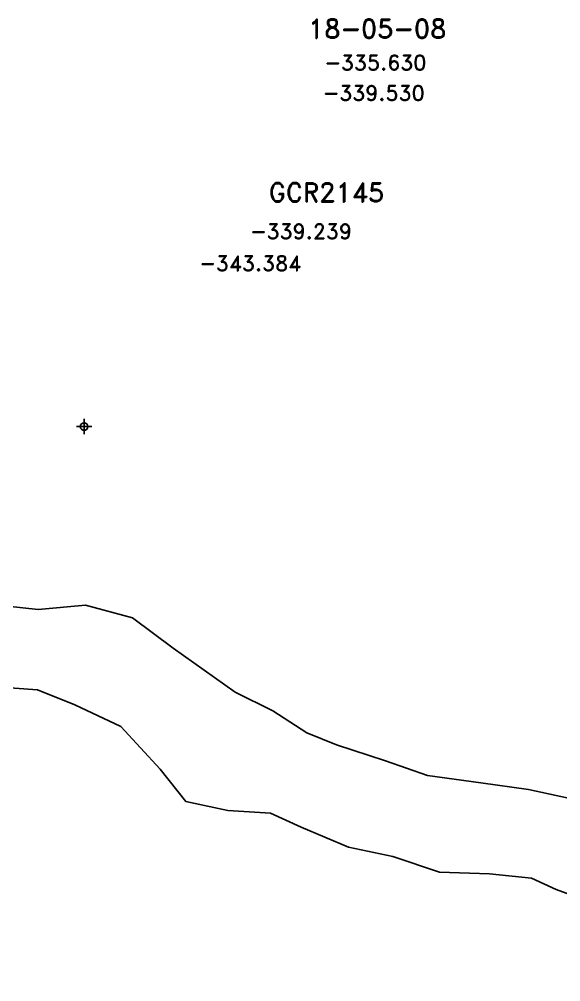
# Model space of a CAD drawing. Extents: x 9357 to 21428, y 9501 to 100038.
# Drawn here: x 10994.2 to 11029.8, y 9755.8 to 9819.2 of the extents above; entities that cross this region are included whole.
import ezdxf
from ezdxf.enums import TextEntityAlignment as Align

# ---------------------------------------------------------------- set-up
doc = ezdxf.new("R2010")
doc.units = 0
doc.header["$LTSCALE"] = 1.25
doc.header["$MEASUREMENT"] = 0
doc.header["$PDMODE"] = 34
doc.header["$PDSIZE"] = 0.5
doc.layers.get('0').update_dxf_attribs({"linetype": 'CONTINUOUS'})
doc.layers.add('F-340-7756-E', color=241, linetype='CONTINUOUS')
doc.styles.add('ROMAND', font='romand.shx')
doc.styles.add('ROMANS', font='romans')

# ---------------------------------------------------------------- blocks, each defined once
blk = doc.blocks.new('F2')
blk.add_point((0, 0))
at = {"style": 'ROMAND'}
for tag, height, p in [('NOMBRE', 1.25, (0.201, 6.617)), ('CIELO', 1, (0.136, 4.616)), ('PISO', 1, (0.136, 3.247))]:
    blk.add_attdef(tag, text='', height=height, dxfattribs=at).set_placement(p, align=Align.CENTER)
at = {"style": 'ROMANS', "flags": 1}
for tag, p in [('MINA', (-0.074, -3.255)), ('LOCALIZACION', (-0.074, -4.928)), ('ESTRUCTURA', (-0.074, -6.618)), ('NIVEL', (-0.074, -8.29)), ('OBRA', (-0.074, -10.121)), ('FECHA', (-0.074, -11.793)), ('ATRAS', (-0.074, -13.483)), ('TOPOGRAFO', (2.675, -15.297))]:
    blk.add_attdef(tag, text='', height=1.25, dxfattribs=at).set_placement(p, align=Align.CENTER)

msp = doc.modelspace()

# ---------------------------------------------------------------- linework, layer by layer
at = {"layer": 'F-340-7756-E', "color": 241}
for points in [[(10998.578, 9780.604, -268.22), (10995.466, 9780.328, -268.733), (10992.412, 9780.658, -269.206), (10988.89, 9781.192, -268.959)], [(10998.578, 9780.604, -273.22), (10995.466, 9780.328, -273.333), (10992.412, 9780.658, -273.206), (10988.89, 9781.192, -272.859)], [(11008.422, 9774.881, -269.786), (11004.344, 9777.773, -268.969), (11001.664, 9779.77, -268.95), (10998.578, 9780.604, -268.22)], [(11008.422, 9774.881, -273.686), (11004.344, 9777.773, -273.469), (11001.664, 9779.77, -273.35), (10998.578, 9780.604, -273.22)], [(10997.875, 9774.041, -268.22), (10995.414, 9775.028, -268.733), (10992.359, 9775.258, -269.206), (10988.838, 9775.893, -268.959)], [(10997.875, 9774.041, -273.22), (10995.414, 9775.028, -273.333), (10992.359, 9775.258, -273.206), (10988.838, 9775.893, -272.859)], [(11013.133, 9772.212, -270.386), (11010.898, 9773.657, -270.186), (11008.422, 9774.881, -269.786)], [(11013.133, 9772.212, -273.786), (11010.898, 9773.657, -273.786), (11008.422, 9774.881, -273.686)], [(11005.18, 9767.676, -269.786), (11003.493, 9769.819, -268.969), (11000.898, 9772.611, -268.95), (10997.875, 9774.041, -268.22)], [(11005.18, 9767.676, -273.686), (11003.493, 9769.819, -273.469), (11000.898, 9772.611, -273.35), (10997.875, 9774.041, -273.22)], [(11024.585, 9768.92, -269.48), (11024.585, 9768.92, -269.48), (11024.585, 9768.92, -269.48), (11021.07, 9769.4, -268.894), (11018.316, 9770.363, -269.594), (11015.082, 9771.422, -270.094), (11013.133, 9772.212, -270.386), (11013.133, 9772.212, -270.386), (11013.133, 9772.212, -270.386), (11013.133, 9772.212, -270.386)], [(11024.585, 9768.92, -273.98), (11024.585, 9768.92, -273.98), (11024.585, 9768.92, -273.98), (11021.07, 9769.4, -273.694), (11018.316, 9770.363, -273.794), (11015.082, 9771.422, -273.694), (11013.133, 9772.212, -273.786), (11013.133, 9772.212, -273.786), (11013.133, 9772.212, -273.786), (11013.133, 9772.212, -273.786)], [(11031.939, 9767.062, -270.053), (11030.35, 9767.906, -270.197), (11027.721, 9768.461, -270.143), (11024.585, 9768.92, -269.48)], [(11031.939, 9767.062, -274.304), (11030.35, 9767.906, -274.297), (11027.721, 9768.461, -274.243), (11024.585, 9768.92, -273.98)], [(11010.753, 9766.923, -270.386), (11007.944, 9767.091, -270.186), (11005.18, 9767.676, -269.786)], [(11010.753, 9766.923, -273.786), (11007.944, 9767.091, -273.786), (11005.18, 9767.676, -273.686)], [(11021.856, 9763.021, -269.48), (11021.856, 9763.021, -269.48), (11021.856, 9763.021, -269.48), (11018.785, 9764.069, -268.894), (11015.874, 9764.664, -269.594), (11012.758, 9765.999, -270.094), (11010.753, 9766.923, -270.386), (11010.753, 9766.923, -270.386), (11010.753, 9766.923, -270.386), (11010.753, 9766.923, -270.386)], [(11021.856, 9763.021, -273.98), (11021.856, 9763.021, -273.98), (11021.856, 9763.021, -273.98), (11018.785, 9764.069, -273.694), (11015.874, 9764.664, -273.794), (11012.758, 9765.999, -273.694), (11010.753, 9766.923, -273.786), (11010.753, 9766.923, -273.786), (11010.753, 9766.923, -273.786), (11010.753, 9766.923, -273.786)], [(11029.547, 9761.888, -270.053), (11027.916, 9762.642, -270.197), (11025.161, 9762.925, -270.143), (11021.856, 9763.021, -269.48)], [(11029.547, 9761.888, -274.304), (11027.916, 9762.642, -274.297), (11025.161, 9762.925, -274.243), (11021.856, 9763.021, -273.98)], [(11072.813, 9755.811, -270.931), (11069.866, 9756.389, -270.576), (11067.136, 9756.638, -271.127), (11063.909, 9756.547, -270.769), (11061.029, 9756.411, -270.417), (11058.617, 9757.022, -270.472), (11056.014, 9757.557, -270.224), (11052.766, 9757.771, -269.865), (11049.815, 9757.241, -270.413), (11048.04, 9758.174, -270.579), (11045.236, 9759.742, -269.924), (11041.849, 9760.68, -270.861), (11038.848, 9760.862, -270.607), (11035.473, 9761.193, -270.245), (11032.999, 9760.602, -270.302), (11029.547, 9761.888, -270.053)], [(11072.813, 9755.811, -274.931), (11069.866, 9756.389, -274.876), (11067.136, 9756.638, -274.527), (11063.909, 9756.547, -274.469), (11061.029, 9756.411, -274.417), (11058.617, 9757.022, -274.372), (11056.014, 9757.557, -274.324), (11052.766, 9757.771, -274.565), (11049.815, 9757.241, -274.613), (11048.04, 9758.174, -274.579), (11045.236, 9759.742, -274.524), (11041.849, 9760.68, -274.461), (11038.848, 9760.862, -274.507), (11035.473, 9761.193, -274.545), (11032.999, 9760.602, -274.402), (11029.547, 9761.888, -274.304)]]:
    msp.add_polyline3d(points, dxfattribs=at)

# ---------------------------------------------------------------- block references
ref = msp.add_blockref('F2', (10971.743, 9794.969, -335.63))
ref.add_attrib('NOMBRE', '18-05-08', dxfattribs={"height": 1.25, "style": 'ROMAND'}).set_placement((11017.767, 9817.947, -335.63), align=Align.CENTER)
ref.add_attrib('CIELO', '-335.630', dxfattribs={"height": 1, "style": 'ROMAND'}).set_placement((11017.656, 9815.837, -335.63), align=Align.CENTER)
ref.add_attrib('PISO', '-339.530', dxfattribs={"height": 1, "style": 'ROMAND'}).set_placement((11017.544, 9813.837, -335.63), align=Align.CENTER)
ref = msp.add_blockref('F2', (10998.485, 9792.374, -339.239))
ref.add_attrib('NOMBRE', 'GCR2145', dxfattribs={"height": 1.25, "style": 'ROMAND'}).set_placement((11014.43, 9807.173, -339.239), align=Align.CENTER)
ref.add_attrib('CIELO', '-339.239', dxfattribs={"height": 1, "style": 'ROMAND'}).set_placement((11012.762, 9804.729, -339.239), align=Align.CENTER)
ref.add_attrib('PISO', '-343.384', dxfattribs={"height": 1, "style": 'ROMAND'}).set_placement((11009.425, 9802.619, -339.239), align=Align.CENTER)

doc.saveas('drawing.dxf')
